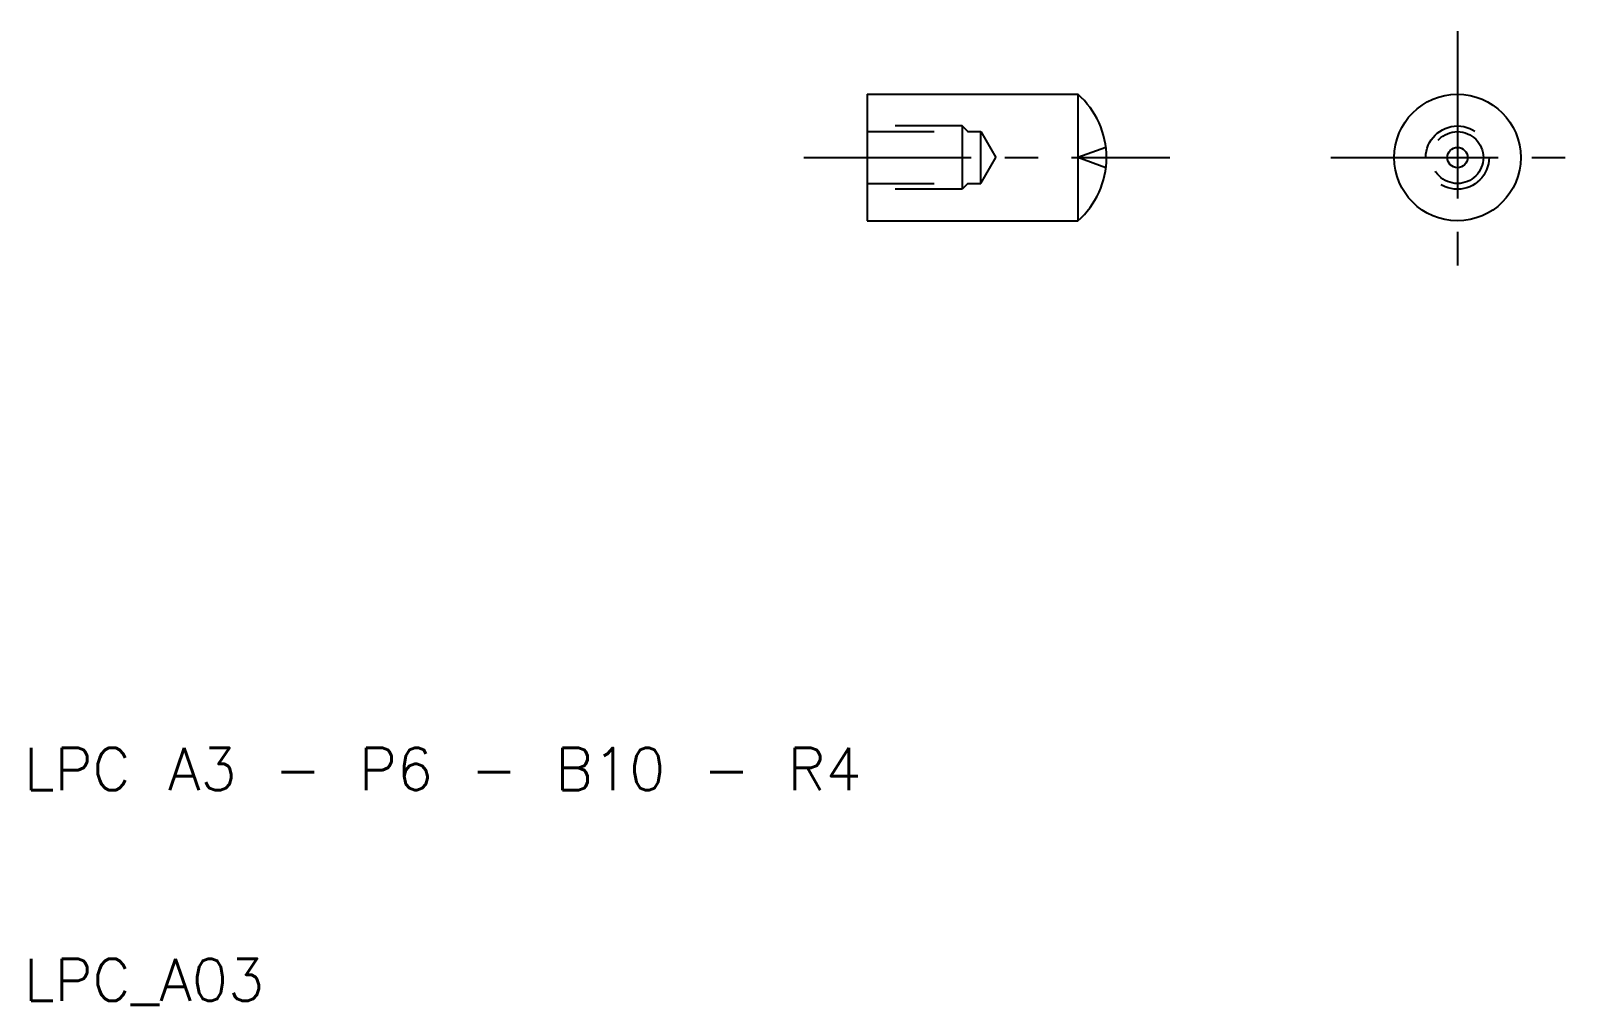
# Model space of a CAD drawing. Extents: x 10.3 to 84, y 9.8 to 56.
import ezdxf

# ---------------------------------------------------------------- set-up
doc = ezdxf.new("R2010")
doc.units = 0
doc.header["$LTSCALE"] = 0.25
doc.linetypes.add('CENTER', pattern=[50.8, 31.75, -6.35, 6.35, -6.35])
doc.linetypes.add('DASHED', pattern=[19.05, 12.7, -6.35])
doc.layers.get('0').update_dxf_attribs({"linetype": 'CONTINUOUS'})
doc.layers.add('CENTER', color=1, linetype='CENTER')
doc.styles.get("Standard").update_dxf_attribs({"font": 'txt.shx'})

msp = doc.modelspace()

# ---------------------------------------------------------------- linework, layer by layer
for p, q in [((50, 53), (60, 53)), ((50, 53), (50, 47)), ((60, 53), (60, 47)), ((50, 47), (60, 47))]:
    msp.add_line(p, q)
at = {"color": 3, "linetype": 'DASHED'}
for p, q in [((54.5, 51.5), (50, 51.5)), ((50, 51.23), (55.4, 51.23)), ((54.5, 51.5), (54.5, 48.5)), ((54.771, 51.23), (54.5, 51.5)), ((55.4, 48.77), (55.4, 51.23)), ((55.4, 51.23), (56.11, 50)), ((61.325, 50.482), (60, 50)), ((55.4, 48.77), (56.11, 50)), ((61.325, 49.518), (60, 50)), ((50, 48.77), (55.4, 48.77)), ((54.771, 48.77), (54.5, 48.5)), ((54.5, 48.5), (50, 48.5))]:
    msp.add_line(p, q, dxfattribs=at)
for radius in [3, 0.482]:
    msp.add_circle((78, 50), radius)
for radius in [1.5, 1.229]:
    msp.add_circle((78, 50), radius, dxfattribs=at)
msp.add_arc((57.354, 50), 4, 311.40962, 48.59038)
at = {"layer": 'CENTER', "color": 1, "linetype": 'CENTER'}
for p, q in [((78, 56), (78, 44)), ((47, 50), (64.354, 50)), ((72, 50), (84, 50))]:
    msp.add_line(p, q, dxfattribs=at)

# ---------------------------------------------------------------- texts
for s, p in [('LPC A3 - P6 - B10 - R4', (10, 20)), ('LPC_A03', (10, 10))]:
    msp.add_text(s, height=2).set_placement(p)

doc.saveas('drawing.dxf')
